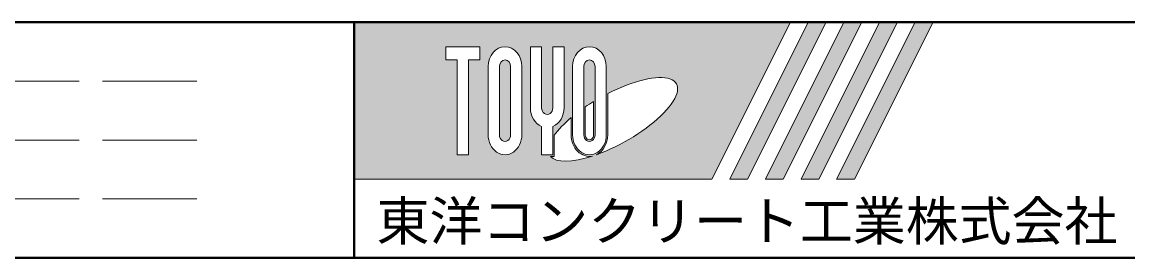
# Model space of a CAD drawing. Units: millimetres at full size, sheet at 1:40; details may follow other scales. Extents: x -1934 to 44546, y -100881 to -70395.
# Drawn here: x 34551 to 37365, y -99422 to -98822 of the extents above; entities that cross this region are included whole.
import ezdxf
from ezdxf.enums import TextEntityAlignment as Align

# ---------------------------------------------------------------- set-up
doc = ezdxf.new("R2010")
doc.units = ezdxf.units.MM
doc.header["$LTSCALE"] = 40
doc.linetypes.add('DASHED', pattern=[7.5, 6, -1.5])
doc.layers.add('図枠', color=7, linetype='Continuous', lineweight=5)
doc.styles.add('ＭＳ ゴシック', font='')
doc.styles.get('ＭＳ ゴシック').set_extended_font_data('MS Gothic')

msp = doc.modelspace()

# ---------------------------------------------------------------- hatches: boundary and pattern name
at = {"layer": '図枠'}
h = msp.add_hatch(color=256, dxfattribs=at)
h.paths.add_polyline_path([(35395.54, -98821.84), (35395.54, -99221.84), (36306.16, -99221.84), (36506.16, -98821.84)])
edge = h.paths.add_edge_path(flags=16)
edge.add_ellipse((36054.43, -99069.51), major_axis=(161.62, 90.46), ratio=0.3471473, start_angle=-144.31122, end_angle=72.1899, ccw=False)
edge.add_ellipse((35994.59, -99108.57), major_axis=(0, 55), ratio=0.8463542, start_angle=-160.70346, end_angle=-90)
edge.add_line((36041.14, -99108.57), (36041.14, -99003.73))
edge = h.paths.add_edge_path(flags=16)
edge.add_ellipse((35994.59, -98935.11), major_axis=(0, 50.77), ratio=0.8463542, start_angle=-90, end_angle=90, ccw=False)
edge.add_line((36037.55, -98935.11), (36037.55, -99108.57))
edge.add_ellipse((35994.59, -99108.57), major_axis=(0, 50.77), ratio=0.8463542, start_angle=90, end_angle=-90, ccw=False)
edge.add_line((35951.62, -99108.57), (35951.62, -98935.11))
edge = h.paths.add_edge_path(flags=16)
edge.add_line((36008.91, -98935.11), (36008.91, -99108.57))
edge.add_ellipse((35994.59, -99108.57), major_axis=(0, 16.92), ratio=0.8463542, start_angle=90, end_angle=-90, ccw=False)
edge.add_line((35980.26, -99108.57), (35980.26, -98935.11))
edge.add_ellipse((35994.59, -98935.11), major_axis=(0, 16.92), ratio=0.8463542, start_angle=-90, end_angle=90, ccw=False)
edge = h.paths.add_edge_path(flags=16)
edge.add_line((36005.33, -99023.77), (36005.33, -99108.57))
edge.add_ellipse((35994.59, -99108.57), major_axis=(0, 12.69), ratio=0.8463541, start_angle=90, end_angle=-90, ccw=False)
edge.add_line((35983.84, -99108.57), (35983.84, -99037.65))
edge.add_ellipse((36054.43, -99069.51), major_axis=(161.62, 90.46), ratio=0.3471473, start_angle=107.79174, end_angle=126.47132, ccw=False)
edge = h.paths.add_edge_path(flags=16)
edge.add_ellipse((35887.16, -99039.82), major_axis=(0, 50.77), ratio=0.8463542, start_angle=-163.34117, end_angle=-90, ccw=False)
edge.add_line((35901.49, -99087.69), (35901.49, -99159.34))
edge.add_line((35901.49, -99159.34), (35872.84, -99159.34))
edge.add_line((35872.84, -99159.34), (35872.84, -99087.69))
edge.add_ellipse((35887.16, -99039.82), major_axis=(0, 50.77), ratio=0.8463542, start_angle=90, end_angle=163.34117, ccw=False)
edge.add_line((35844.2, -99039.82), (35844.2, -98884.34))
edge.add_line((35844.2, -98884.34), (35872.84, -98884.34))
edge.add_line((35872.84, -98884.34), (35872.84, -99039.82))
edge.add_ellipse((35887.16, -99039.82), major_axis=(0, 16.92), ratio=0.8463542, start_angle=90, end_angle=-90)
edge.add_line((35901.49, -99039.82), (35901.49, -98884.34))
edge.add_line((35901.49, -98884.34), (35930.13, -98884.34))
edge.add_line((35930.13, -98884.34), (35930.13, -99039.82))
edge = h.paths.add_edge_path(flags=16)
edge.add_line((35948.04, -99064.79), (35948.04, -99108.57))
edge.add_ellipse((35994.59, -99108.57), major_axis=(0, 55), ratio=0.8463542, start_angle=90, end_angle=-171.54427)
edge.add_ellipse((36054.43, -99069.51), major_axis=(161.62, 90.46), ratio=0.3471473, start_angle=-178.64954, end_angle=-148.29244, ccw=False)
edge.add_line((35895.31, -99163.57), (35905.07, -99163.57))
edge.add_line((35905.07, -99163.57), (35905.07, -99109.94))
edge.add_ellipse((36054.43, -99069.51), major_axis=(161.62, 90.46), ratio=0.3471473, start_angle=148.21912, end_angle=165.90812, ccw=False)
edge = h.paths.add_edge_path(flags=16)
edge.add_ellipse((35779.74, -98935.11), major_axis=(0, 50.77), ratio=0.8463542, start_angle=-90, end_angle=90, ccw=False)
edge.add_line((35822.71, -98935.11), (35822.71, -99108.57))
edge.add_ellipse((35779.74, -99108.57), major_axis=(0, 50.77), ratio=0.8463542, start_angle=90, end_angle=-90, ccw=False)
edge.add_line((35736.77, -99108.57), (35736.77, -98935.11))
edge = h.paths.add_edge_path(flags=16)
edge.add_line((35794.07, -98935.11), (35794.07, -99108.57))
edge.add_ellipse((35779.74, -99108.57), major_axis=(0, 16.92), ratio=0.8463542, start_angle=90, end_angle=-90, ccw=False)
edge.add_line((35765.42, -99108.57), (35765.42, -98935.11))
edge.add_ellipse((35779.74, -98935.11), major_axis=(0, 16.92), ratio=0.8463542, start_angle=-90, end_angle=90, ccw=False)
h.paths.add_polyline_path([(35715.29, -98884.34), (35715.29, -98918.18), (35686.64, -98918.18), (35686.64, -99159.34), (35658, -99159.34), (35658, -98918.18), (35629.35, -98918.18), (35629.35, -98884.34)], flags=16)
for points in [[(36351.54, -99221.84), (36396.91, -99221.84), (36596.91, -98821.84), (36551.54, -98821.84)], [(36687.66, -98821.84), (36642.29, -98821.84), (36442.29, -99221.84), (36487.66, -99221.84)], [(36778.41, -98821.84), (36733.04, -98821.84), (36533.04, -99221.84), (36578.41, -99221.84)], [(36869.16, -98821.84), (36823.79, -98821.84), (36623.79, -99221.84), (36669.16, -99221.84)]]:
    msp.add_hatch(color=256, dxfattribs=at).paths.add_polyline_path(points)

# ---------------------------------------------------------------- linework, layer by layer
at = {"layer": '図枠', "lineweight": 40}
for p, q in [((28345.54, -98821.84), (43945.54, -98821.84)), ((35395.54, -99421.84), (35395.54, -98821.84)), ((28345.54, -99421.84), (43945.54, -99421.84))]:
    msp.add_line(p, q, dxfattribs=at)
at = {"layer": '図枠'}
for p, q in [((35395.54, -98821.84), (36506.16, -98821.84)), ((36506.16, -98821.84), (36306.16, -99221.84)), ((36551.54, -98821.84), (36351.54, -99221.84)), ((36596.91, -98821.84), (36396.91, -99221.84)), ((36642.29, -98821.84), (36442.29, -99221.84)), ((36687.66, -98821.84), (36487.66, -99221.84)), ((36733.04, -98821.84), (36533.04, -99221.84)), ((36551.54, -98821.84), (36596.91, -98821.84)), ((36778.41, -98821.84), (36578.41, -99221.84)), ((36823.79, -98821.84), (36623.79, -99221.84)), ((36642.29, -98821.84), (36687.66, -98821.84)), ((36869.16, -98821.84), (36669.16, -99221.84)), ((36733.04, -98821.84), (36778.41, -98821.84)), ((36823.79, -98821.84), (36869.16, -98821.84)), ((35629.35, -98884.34), (35629.35, -98918.18)), ((35629.35, -98884.34), (35715.29, -98884.34)), ((35715.29, -98884.34), (35715.29, -98918.18)), ((35844.2, -98884.34), (35872.84, -98884.34)), ((35844.2, -99039.82), (35844.2, -98884.34)), ((35872.84, -98884.34), (35872.84, -99039.82)), ((35901.49, -98884.34), (35930.13, -98884.34)), ((35901.49, -99039.82), (35901.49, -98884.34)), ((35930.13, -98884.34), (35930.13, -99039.82)), ((35658, -98918.18), (35629.35, -98918.18)), ((35658, -98918.18), (35658, -99159.34)), ((35686.64, -98918.18), (35686.64, -99159.34)), ((35715.29, -98918.18), (35686.64, -98918.18)), ((35736.77, -98935.11), (35736.77, -99108.57)), ((35765.42, -99108.57), (35765.42, -98935.11)), ((35794.07, -98935.11), (35794.07, -99108.57)), ((35822.71, -99108.57), (35822.71, -98935.11)), ((35951.62, -98935.11), (35951.62, -99108.57)), ((35980.26, -99108.57), (35980.26, -98935.11)), ((36008.91, -98935.11), (36008.91, -99108.57)), ((36037.55, -99108.57), (36037.55, -98935.11)), ((36041.14, -99108.57), (36041.14, -99003.73)), ((36005.33, -99023.77), (36005.33, -99108.57)), ((35983.84, -99108.57), (35983.84, -99037.65)), ((35872.84, -99087.69), (35872.84, -99159.34)), ((35901.49, -99087.69), (35901.49, -99159.34)), ((35948.04, -99064.79), (35948.04, -99108.57)), ((35905.07, -99109.94), (35905.07, -99163.57)), ((35686.64, -99159.34), (35658, -99159.34)), ((35901.49, -99159.34), (35872.84, -99159.34)), ((35895.31, -99163.57), (35905.07, -99163.57)), ((35395.54, -99221.84), (36306.16, -99221.84)), ((36351.54, -99221.84), (36396.91, -99221.84)), ((36442.29, -99221.84), (36487.66, -99221.84)), ((36533.04, -99221.84), (36578.41, -99221.84)), ((36623.79, -99221.84), (36669.16, -99221.84))]:
    msp.add_line(p, q, dxfattribs=at)
at = {"layer": '図枠', "linetype": 'DASHED', "lineweight": 9}
for p, q in [((34995.54, -98971.84), (28745.54, -98971.84)), ((34995.54, -99121.84), (28745.54, -99121.84)), ((34995.54, -99271.84), (28745.54, -99271.84))]:
    msp.add_line(p, q, dxfattribs=at)
at = {"layer": '図枠'}
for centre, major_axis, ratio, start_param, end_param in [((35779.74, -98935.11), (0, 50.77), 0.846354, 4.712389, 7.8539816), ((35994.59, -98935.11), (0, 50.77), 0.846354, 4.712389, 7.8539816), ((35779.74, -98935.11), (0, 16.92), 0.846354, 4.712389, 7.8539816), ((35994.59, -98935.11), (0, 16.92), 0.846354, 4.712389, 7.8539816), ((36054.43, -99069.51), (161.62, 90.46), 0.347147, 4.2621853, 7.7429163), ((36054.43, -99069.51), (161.62, 90.46), 0.347147, 1.6817405, 1.8219833), ((35887.16, -99039.82), (0, 50.77), 0.846354, 1.5707963, 2.8017557), ((35887.16, -99039.82), (0, 16.92), 0.846354, 1.5707963, 4.712389), ((35887.16, -99039.82), (0, 50.77), 0.846354, 3.4814296, 4.712389), ((36054.43, -99069.51), (161.62, 90.46), 0.347147, 2.0815197, 2.5155126), ((35779.74, -99108.57), (0, 50.77), 0.846354, 1.5707963, 4.712389), ((35779.74, -99108.57), (0, 16.92), 0.846354, 1.5707963, 4.712389), ((35994.59, -99108.57), (0, 55), 0.846354, 1.5707963, 3.3154679), ((35994.59, -99108.57), (0, 50.77), 0.846354, 1.5707963, 4.712389), ((35994.59, -99108.57), (0, 16.92), 0.846354, 1.5707963, 4.712389), ((35994.59, -99108.57), (0, 12.69), 0.846354, 1.5707963, 4.712389), ((35994.59, -99108.57), (0, 55), 0.846354, 3.5338438, 4.712389), ((36054.43, -99069.51), (161.62, 90.46), 0.347147, 3.2093975, 4.2004451)]:
    msp.add_ellipse(centre, major_axis=major_axis, ratio=ratio, start_param=start_param, end_param=end_param, dxfattribs=at)

# ---------------------------------------------------------------- texts
at = {"layer": '図枠', "style": 'ＭＳ ゴシック'}
msp.add_text('東洋コンクリート工業株式会社', height=98.74, dxfattribs=at).set_placement((36395.54, -99328.09), align=Align.MIDDLE_CENTER)

doc.saveas('drawing.dxf')
